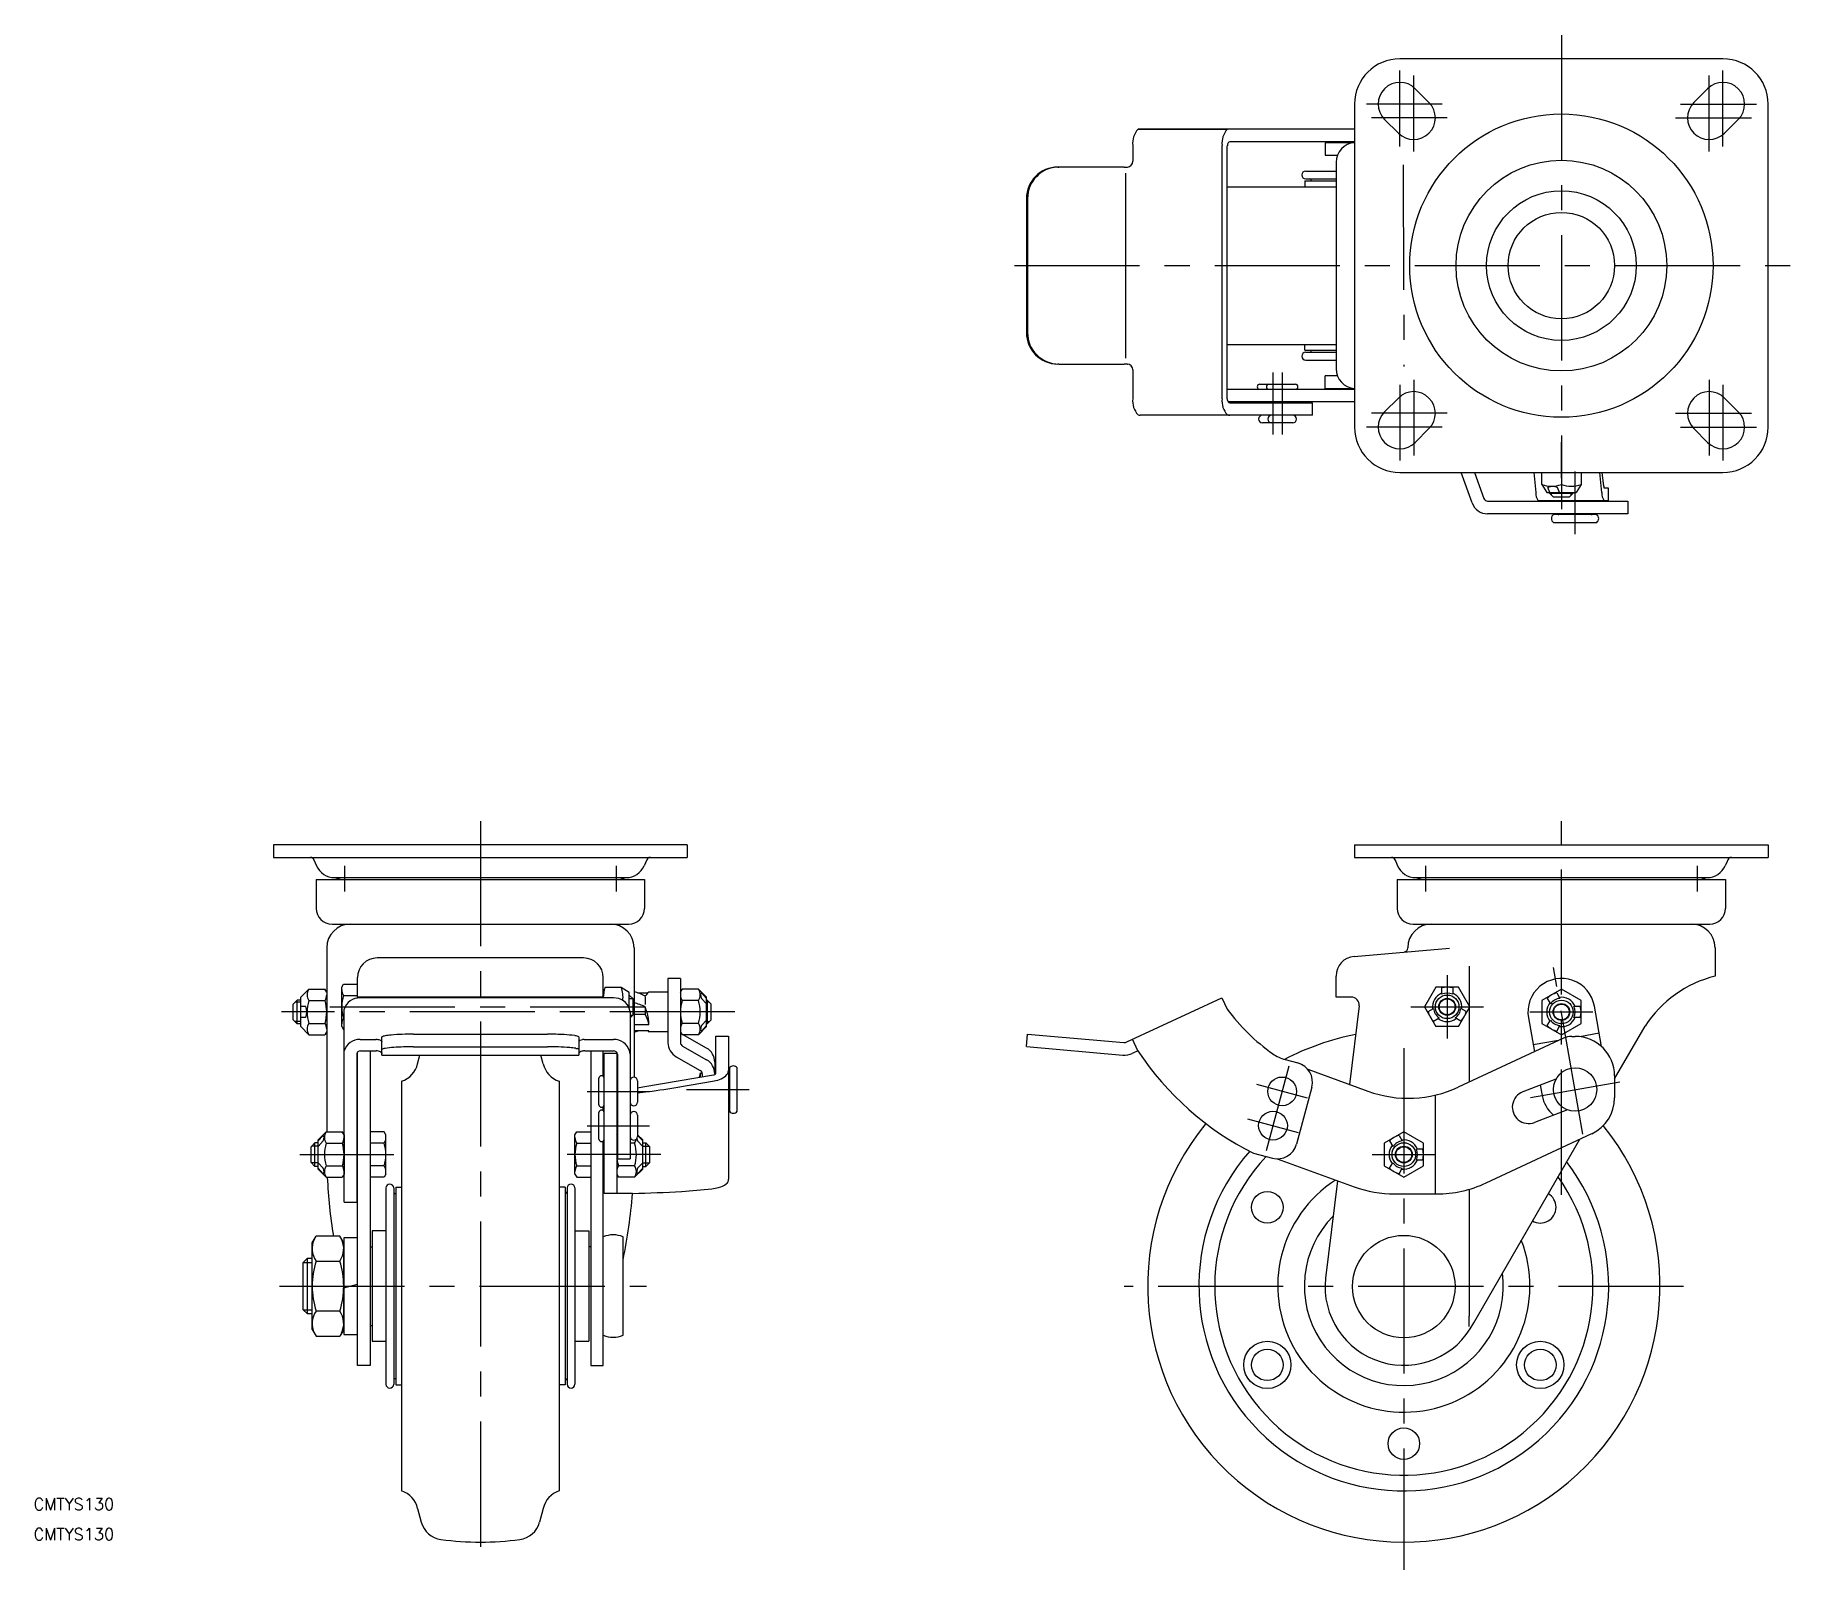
# Model space of a CAD drawing. Extents: x -113 to 333, y -72 to 318.
import ezdxf

# ---------------------------------------------------------------- set-up
doc = ezdxf.new("R2010")
doc.units = 0
doc.linetypes.add('CENTER', pattern=[50.8, 31.75, -6.35, 6.35, -6.35])
doc.layers.get('0').update_dxf_attribs({"linetype": 'CONTINUOUS'})
doc.layers.add('CENTER', color=1, linetype='CENTER')
doc.styles.get("Standard").update_dxf_attribs({"font": 'txt.shx', "height": 3, "bigfont": 'bigfont.shx'})

# ---------------------------------------------------------------- blocks, each defined once
blk = doc.blocks.new('*U12')
at = {"color": 7, "linetype": 'CONTINUOUS'}
blk.add_text('CMTYS130', height=3, dxfattribs=at).set_placement((-113.41, -56.86))
blk = doc.blocks.new('*U13')
at = {"color": 7, "linetype": 'CONTINUOUS'}
blk.add_text('CMTYS130', height=3, dxfattribs=at).set_placement((-113.41, -64.49))

msp = doc.modelspace()

# ---------------------------------------------------------------- linework, layer by layer
at = {"color": 7, "linetype": 'CONTINUOUS'}
for p, q in [((315.4, 311.54), (233.4, 311.54)), ((240.79, 300.43), (237.29, 303.93)), ((308.01, 300.43), (311.51, 303.93)), ((221.9, 300.04), (221.9, 218.04)), ((326.9, 218.04), (326.9, 300.04)), ((229.51, 296.15), (233.01, 292.65)), ((315.79, 292.65), (319.29, 296.15)), ((221.9, 293.64), (166.94, 293.64)), ((166.94, 293.64), (189.6, 293.64)), ((221.9, 290.44), (190.21, 290.44)), ((214.4, 290.24), (214.4, 287.04)), ((221.9, 290.24), (214.4, 290.24)), ((165.59, 289.56), (165.59, 285.54)), ((188.25, 225.24), (188.25, 289.56)), ((189.6, 225.24), (189.6, 289.44)), ((214.4, 287.04), (217.54, 287.04)), ((146.56, 284.04), (146.84, 284.04)), ((163.38, 284.04), (146.84, 284.04)), ((163.38, 284.04), (164.14, 284.04)), ((163.78, 282.54), (163.78, 235.54)), ((164.14, 284.04), (164.23, 284.04)), ((209.5, 283.04), (217.2, 283.04)), ((209.5, 281.04), (217.2, 281.04)), ((217.2, 285.24), (217.2, 232.84)), ((189.6, 279.04), (217.2, 279.04)), ((209.3, 280.54), (217.2, 280.54)), ((209.3, 280.54), (209.3, 279.04)), ((138.59, 276.04), (138.59, 242.04)), ((138.87, 276.04), (138.87, 242.04)), ((189.6, 239.04), (217.2, 239.04)), ((209.3, 237.54), (209.3, 239.04)), ((209.3, 237.54), (217.2, 237.54)), ((209.5, 237.04), (217.2, 237.04)), ((146.84, 234.04), (146.56, 234.04)), ((146.84, 234.04), (163.38, 234.04)), ((164.14, 234.04), (163.38, 234.04)), ((164.14, 234.04), (164.23, 234.04)), ((165.59, 232.54), (165.59, 225.24)), ((209.5, 235.04), (217.2, 235.04)), ((189.6, 227.64), (221.9, 227.64)), ((197.84, 228.94), (206.87, 228.94)), ((217.54, 231.04), (214.4, 231.04)), ((214.4, 227.84), (214.4, 231.04)), ((214.4, 227.84), (221.9, 227.84)), ((221.9, 224.44), (189.84, 224.44)), ((190.21, 224.24), (211.23, 224.24)), ((199.19, 224.44), (199.19, 224.24)), ((201.52, 224.44), (201.52, 224.24)), ((205.52, 224.44), (205.52, 224.24)), ((211.23, 221.04), (211.23, 224.24)), ((233.01, 225.43), (229.51, 221.93)), ((315.79, 225.43), (319.29, 221.93)), ((211.23, 221.04), (167.5, 221.04)), ((206.22, 219.14), (198.49, 219.14)), ((240.79, 217.65), (237.29, 214.15)), ((308.01, 217.65), (311.51, 214.15)), ((233.4, 206.54), (315.4, 206.54)), ((251.73, 198.8), (248.92, 206.54)), ((252.32, 206.54), (254.74, 199.9)), ((267.4, 206.54), (267.91, 201.44)), ((269.4, 203.49), (269.4, 206.54)), ((274.4, 206.54), (274.4, 203.49)), ((279.4, 206.54), (279.4, 203.49)), ((284.65, 201.44), (284.14, 206.54)), ((285.13, 203.04), (284.78, 206.54)), ((269.4, 203.49), (270.67, 201.44)), ((270.67, 201.44), (278.13, 201.44)), ((271.46, 201.44), (270.94, 202.74)), ((271.4, 201.24), (271.4, 201.44)), ((271.4, 201.24), (272.4, 200.24)), ((271.4, 201.24), (277.4, 201.24)), ((273.89, 201.44), (273.38, 202.74)), ((276.4, 200.24), (277.4, 201.24)), ((277.4, 201.24), (277.4, 201.44)), ((279.4, 203.49), (278.13, 201.44)), ((286.37, 202.54), (285.28, 202.54)), ((286.37, 199.34), (286.37, 202.54)), ((255.68, 199.24), (291.24, 199.24)), ((286.37, 199.34), (268.54, 199.34)), ((276.4, 200.24), (272.4, 200.24)), ((273.87, 199.34), (273.87, 199.24)), ((281.87, 199.34), (281.87, 199.24)), ((291.24, 199.24), (291.24, 196.04)), ((291.24, 196.04), (255.68, 196.04)), ((283.37, 195.84), (272.37, 195.84)), ((272.37, 193.84), (283.37, 193.84)), ((52.5, 112), (-52.5, 112)), ((-52.5, 112), (-52.5, 108.8)), ((52.5, 112), (52.5, 108.8)), ((221.9, 112), (326.9, 112)), ((221.9, 112), (221.9, 108.8)), ((326.9, 112), (326.9, 108.8)), ((-52.5, 108.8), (52.5, 108.8)), ((-42.24, 108.2), (-41.58, 106.7)), ((42.24, 108.2), (41.58, 106.7)), ((221.9, 108.8), (326.9, 108.8)), ((232.16, 108.2), (232.34, 107.8)), ((232.34, 107.8), (232.82, 106.7)), ((316.46, 107.8), (315.98, 106.7)), ((316.64, 108.2), (316.46, 107.8)), ((-41.66, 103.18), (-41.66, 95.88)), ((-41.66, 103.18), (41.66, 103.18)), ((-37, 103.7), (37, 103.7)), ((41.66, 103.18), (41.66, 95.88)), ((232.74, 103.18), (232.74, 95.88)), ((232.74, 103.18), (316.06, 103.18)), ((237.4, 103.7), (311.4, 103.7)), ((316.06, 103.18), (316.06, 95.88)), ((-37.66, 91.88), (37.66, 91.88)), ((236.74, 91.88), (312.06, 91.88)), ((-39, 85.88), (-39, 39.15)), ((39, 85.88), (39, 53.04)), ((221.76, 83.69), (246.02, 85.81)), ((235.4, 85.8), (235.4, 85.88)), ((313.4, 85.88), (313.4, 78.68)), ((26.2, 83.29), (-26.2, 83.29)), ((251, 81.24), (251, 71.18)), ((-35.2, 75.88), (-34.75, 76.65)), ((-35.2, 65.88), (-35.2, 75.88)), ((-34.75, 76.65), (-31.2, 76.65)), ((-31.2, 73.12), (-31.2, 78.29)), ((31.2, 73.16), (31.2, 78.29)), ((31.65, 75.88), (35.75, 75.88)), ((35.75, 75.88), (37.8, 74.61)), ((50.8, 78.08), (47.6, 78.08)), ((47.6, 78.08), (47.6, 61.78)), ((50.8, 78.08), (50.8, 61.78)), ((217.2, 73.36), (217.2, 78.71)), ((242.51, 75.88), (239.63, 70.88)), ((248.29, 75.88), (242.51, 75.88)), ((251.17, 70.88), (248.29, 75.88)), ((-47.5, 71.58), (-46.5, 72.58)), ((-47.5, 67.58), (-47.5, 71.58)), ((-45.6, 72.58), (-46.5, 72.58)), ((-46.5, 66.58), (-46.5, 72.58)), ((-45.6, 73.31), (-43.55, 75.35)), ((-45.6, 65.85), (-45.6, 73.31)), ((-43.55, 75.35), (-39.45, 75.35)), ((-43.55, 72.47), (-39.45, 72.47)), ((-39, 74.58), (-39.45, 75.35)), ((-34.75, 73.77), (-31.2, 73.77)), ((31.2, 73.36), (-31.2, 73.36)), ((33.8, 73.16), (-30.52, 73.16)), ((-28, 73.36), (-28, 73.16)), ((-15, 73.36), (-15, 73.16)), ((15, 73.36), (15, 73.16)), ((28, 73.36), (28, 73.16)), ((31.2, 73.16), (31.2, 73.38)), ((37.8, 70.49), (37.8, 74.61)), ((37.8, 73.88), (38.8, 72.88)), ((37.8, 71.58), (37.8, 73.88)), ((38.8, 68.88), (38.8, 72.88)), ((42.49, 74.38), (40.07, 74.38)), ((41.8, 73.47), (41.8, 71.47)), ((47.6, 74.58), (42.66, 74.58)), ((50.8, 74.58), (51.25, 75.35)), ((55.35, 75.35), (51.25, 75.35)), ((55.35, 72.47), (51.25, 72.47)), ((57.4, 73.31), (55.35, 75.35)), ((56.1, 74.44), (57.4, 73.04)), ((56.1, 73.04), (57.4, 71.64)), ((57.4, 65.85), (57.4, 73.31)), ((57.6, 72.58), (57.4, 72.58)), ((57.6, 72.58), (57.6, 66.58)), ((57.6, 72.58), (58.6, 71.58)), ((58.6, 67.58), (58.6, 71.58)), ((164.12, 61.97), (188.23, 73.21)), ((188.23, 73.21), (189.58, 70.31)), ((221.05, 73.36), (217.2, 73.36)), ((244, 75.68), (244, 74.06)), ((246.8, 75.68), (246.8, 74.06)), ((274.4, 75.35), (269.4, 72.47)), ((269.4, 72.47), (269.4, 66.69)), ((270.79, 73.04), (271.6, 71.64)), ((273.21, 74.44), (274.02, 73.04)), ((279.4, 72.47), (274.4, 75.35)), ((279.4, 66.69), (279.4, 72.47)), ((-47.5, 67.58), (-46.5, 66.58)), ((-44.3, 70.98), (-45.6, 70.98)), ((-44.3, 68.18), (-45.6, 68.18)), ((-34.75, 67.99), (-34.6, 67.99)), ((-34.6, 21.29), (-34.6, 70.26)), ((38, 69.44), (38, 32.26)), ((38, 68.08), (38.8, 68.88)), ((41.8, 68.94), (39, 68.94)), ((41.8, 70.83), (41.8, 68.94)), ((56.1, 66.12), (57.4, 67.52)), ((58.6, 67.58), (57.6, 66.58)), ((223.04, 71.14), (220.58, 51.18)), ((239.63, 70.88), (242.51, 65.88)), ((240.54, 69.69), (241.94, 70.5)), ((241.94, 67.27), (243.34, 68.08)), ((248.86, 67.27), (247.46, 68.08)), ((248.29, 65.88), (251.17, 70.88)), ((250.26, 69.69), (248.86, 70.5)), ((251, 70.58), (251, 51.77)), ((266.03, 68.1), (267.55, 59.49)), ((270.79, 66.12), (271.6, 67.52)), ((279.2, 70.98), (277.58, 70.98)), ((279.2, 68.18), (277.58, 68.18)), ((284.58, 60.83), (282.77, 71.06)), ((-45.6, 66.58), (-46.5, 66.58)), ((-45.6, 65.85), (-43.55, 63.81)), ((-43.55, 66.69), (-39.45, 66.69)), ((-43.55, 63.81), (-39.45, 63.81)), ((-39, 64.58), (-39.45, 63.81)), ((-35.2, 65.88), (-34.75, 65.11)), ((-34.75, 65.11), (-34.6, 65.11)), ((-30.52, 62.59), (-26.5, 62.59)), ((-24.95, 63.31), (-25, 63.23)), ((-25, 60.04), (-25, 63.23)), ((-24.8, 63.38), (-24.95, 63.31)), ((-24.68, 63.42), (-24.8, 63.38)), ((-17, 63.92), (17, 63.92)), ((24.8, 63.38), (24.55, 63.46)), ((24.95, 63.31), (24.8, 63.38)), ((25, 63.23), (24.95, 63.31)), ((25, 63.23), (25, 60.04)), ((26.35, 62.59), (26.5, 62.59)), ((26.5, 62.59), (33.8, 62.59)), ((42.78, 66.28), (39, 66.28)), ((42.78, 64.78), (39, 64.78)), ((42.69, 64.58), (47.6, 64.58)), ((50.8, 64.58), (51.25, 63.81)), ((55.35, 66.69), (51.25, 66.69)), ((55.35, 63.81), (51.25, 63.81)), ((57.4, 60.41), (51.3, 63.88)), ((57.4, 65.85), (55.35, 63.81)), ((56.1, 64.72), (57.4, 66.12)), ((57.6, 66.58), (57.4, 66.58)), ((59.8, 63.47), (63, 63.47)), ((59.8, 54.04), (59.8, 63.47)), ((63, 63.47), (63, 27.1)), ((138.58, 60.79), (138.85, 63.98)), ((138.85, 63.98), (163.36, 61.83)), ((166.92, 59.74), (165.57, 62.64)), ((248.29, 65.88), (242.51, 65.88)), ((274.9, 62.91), (248.22, 50.47)), ((269.4, 66.69), (274.4, 63.81)), ((273.21, 64.72), (274.02, 66.12)), ((274.4, 63.81), (279.4, 66.69)), ((277.01, 63.38), (277.9, 63.38)), ((283.99, 64.16), (279.12, 63.3)), ((287.9, 52.58), (295.64, 65.99)), ((-31.4, 58.85), (-31.4, 21.29)), ((-31.2, -20.12), (-31.2, 59.36)), ((-30.4, 59.69), (-26.5, 59.69)), ((-28, 59.69), (-28, -20.12)), ((-25.44, 62.41), (-25.25, 62.31)), ((-25.35, 59.46), (-25.25, 59.41)), ((-25.25, 62.31), (-25.11, 62.2)), ((-25.25, 59.41), (-25.11, 59.3)), ((-25.11, 62.2), (-25.03, 62.08)), ((-25.11, 59.3), (-25.03, 59.18)), ((-25.03, 62.08), (-25, 61.96)), ((-25.03, 59.18), (-25, 59.06)), ((-25, 58.59), (-25, 60.04)), ((-25, 58.58), (-25, 58.59)), ((-25, 58.58), (25, 58.58)), ((-17, 60.74), (17, 60.74)), ((-15.95, 56.42), (-15.37, 58.58)), ((15.95, 56.42), (15.37, 58.58)), ((24.21, 60.34), (24.55, 60.27)), ((24.8, 60.19), (24.55, 60.27)), ((24.95, 60.12), (24.8, 60.19)), ((25, 60.04), (24.95, 60.12)), ((25, 61.96), (25.03, 62.08)), ((25, 60.04), (25, 58.59)), ((25, 59.06), (25.03, 59.18)), ((25, 58.59), (25, 58.58)), ((25.03, 62.08), (25.11, 62.2)), ((25.03, 59.18), (25.11, 59.3)), ((25.11, 62.2), (25.25, 62.31)), ((25.11, 59.3), (25.25, 59.41)), ((26.5, 59.69), (33.8, 59.69)), ((28, 59.69), (28, -20.12)), ((31.2, 53.21), (31.2, 59.69)), ((31.4, 23.48), (31.4, 59.04)), ((34.6, 59.04), (31.4, 59.04)), ((34.6, 59.04), (34.6, 23.48)), ((34.8, 58.85), (34.8, 32.26)), ((49.7, 58.2), (55.8, 54.73)), ((51.3, 60.93), (57.4, 57.46)), ((138.58, 60.79), (163.08, 58.64)), ((166.92, 59.74), (165.48, 59.07)), ((273.68, 62.35), (267.25, 61.21)), ((41.23, 50.57), (59.14, 53.61)), ((55.8, 54.1), (56.3, 53.88)), ((55.8, 54.1), (55.8, 53.04)), ((56.3, 53.88), (56.3, 53.12)), ((59.5, 56.83), (59.5, 53.71)), ((59.5, 53.88), (59.74, 53.88)), ((63.2, 55.38), (63.2, 44.38)), ((65.2, 44.38), (65.2, 55.38)), ((204.29, 57.49), (207.5, 56.63)), ((210.04, 55.02), (225.28, 49.47)), ((-20, 52), (-20, -52)), ((20, 52), (20, -52)), ((30.1, 46.04), (30.1, 52.74)), ((34.6, 51.39), (34.8, 51.39)), ((39.9, 52.09), (39.9, 46.69)), ((39.9, 50.35), (41.23, 50.57)), ((39.9, 49.07), (42.57, 49.39)), ((50.58, 50.57), (58.92, 51.98)), ((211.04, 50.51), (207.16, 36.02)), ((273.02, 52.49), (264.62, 49.3)), ((269.05, 50.98), (269.5, 48.41)), ((287.9, 53.38), (287.9, 47.75)), ((31.2, 44.5), (31.2, 45.57)), ((34.6, 47.39), (34.8, 47.39)), ((242.4, 23.38), (242.4, 48.32)), ((275.97, 44.73), (267.56, 41.54)), ((30.1, 37.33), (30.1, 44.03)), ((34.6, 42.68), (34.8, 42.68)), ((39.9, 43.38), (39.9, 37.98)), ((-42, 36.38), (-43, 35.38)), ((-42, 30.38), (-42, 36.38)), ((-41.2, 36.38), (-42, 36.38)), ((-41.2, 37.11), (-39.15, 39.15)), ((-39.9, 38.24), (-41.2, 36.84)), ((-41.2, 29.65), (-41.2, 37.11)), ((-39.9, 36.84), (-41.2, 35.44)), ((-39.15, 39.15), (-35.05, 39.15)), ((-39.15, 36.27), (-35.05, 36.27)), ((-34.6, 38.38), (-35.05, 39.15)), ((-34.6, 38.38), (-34.6, 28.38)), ((-31.4, 36.38), (-31.2, 36.38)), ((-24.45, 39.15), (-28, 39.15)), ((-24.45, 36.27), (-28, 36.27)), ((-24, 38.38), (-24.45, 39.15)), ((-24, 28.38), (-24, 38.38)), ((24, 38.38), (24.45, 39.15)), ((24, 28.38), (24, 38.38)), ((24.45, 39.15), (28, 39.15)), ((24.45, 36.27), (28, 36.27)), ((31.2, -20.12), (31.2, 36.86)), ((31.2, 36.38), (31.4, 36.38)), ((34.6, 38.38), (34.77, 38.68)), ((34.6, 38.68), (34.8, 38.68)), ((34.6, 38.38), (34.6, 28.38)), ((39.15, 36.27), (38, 36.27)), ((41.2, 37.11), (39.9, 38.41)), ((39.9, 38.24), (41.2, 36.84)), ((39.9, 36.84), (41.2, 35.44)), ((41.2, 29.65), (41.2, 37.11)), ((41.2, 36.38), (42, 36.38)), ((42, 30.38), (42, 36.38)), ((42, 36.38), (43, 35.38)), ((234.4, 39.15), (229.4, 36.27)), ((229.4, 36.27), (229.4, 30.49)), ((230.79, 36.84), (231.6, 35.44)), ((233.21, 38.24), (234.02, 36.84)), ((239.4, 36.27), (234.4, 39.15)), ((239.4, 30.49), (239.4, 36.27)), ((252.15, -9.33), (279.05, 37.25)), ((255.33, 26.19), (282.13, 38.69)), ((-43, 31.38), (-43, 35.38)), ((-42, 30.38), (-43, 31.38)), ((-39.9, 29.92), (-41.2, 31.32)), ((34.8, 32.26), (38, 32.26)), ((39.9, 29.92), (41.2, 31.32)), ((42, 30.38), (43, 31.38)), ((43, 31.38), (43, 35.38)), ((196.2, 33.78), (201.03, 32.49)), ((202.24, 32.32), (221.82, 25.19)), ((230.79, 29.92), (231.6, 31.32)), ((239.2, 34.78), (237.58, 34.78)), ((239.2, 31.98), (237.58, 31.98)), ((-41.2, 30.38), (-42, 30.38)), ((-39.9, 28.52), (-41.2, 29.92)), ((-41.2, 29.65), (-39.15, 27.61)), ((-39.15, 30.49), (-35.05, 30.49)), ((-39.15, 27.61), (-35.05, 27.61)), ((-34.6, 28.38), (-35.05, 27.61)), ((-31.4, 30.38), (-31.2, 30.38)), ((-24.45, 30.49), (-28, 30.49)), ((-24.45, 27.61), (-28, 27.61)), ((-24, 28.38), (-24.45, 27.61)), ((24, 28.38), (24.45, 27.61)), ((24.45, 30.49), (28, 30.49)), ((24.45, 27.61), (28, 27.61)), ((31.2, 30.38), (31.4, 30.38)), ((34.6, 28.38), (35.05, 27.61)), ((39.15, 30.49), (35.05, 30.49)), ((39.15, 27.61), (35.05, 27.61)), ((41.2, 29.65), (39.15, 27.61)), ((39.9, 28.52), (41.2, 29.92)), ((41.2, 30.38), (42, 30.38)), ((229.4, 30.49), (234.4, 27.61)), ((233.21, 28.52), (234.02, 29.92)), ((234.4, 27.61), (239.4, 30.49)), ((-24, 24.9), (-24, -24.9)), ((-22, 24.9), (-22, -24.9)), ((-21.5, 25.1), (-21.5, -25.1)), ((-21.5, 25.1), (-20, 25.1)), ((21.5, 25.1), (20, 25.1)), ((21.5, 25.1), (21.5, -25.1)), ((22, 24.9), (22, -24.9)), ((24, 24.9), (24, -24.9)), ((36.21, 23.48), (31.4, 23.48)), ((38.61, 23.5), (36.21, 23.48)), ((217.56, 26.74), (214.52, 2.02)), ((232.08, 23.38), (242.65, 23.38)), ((251, 24.57), (251, -7.65)), ((-34.6, 21.29), (-31.4, 21.29)), ((-27.5, 14), (-27.5, -14)), ((-24, 14), (-27.5, 14)), ((24, 14), (27.5, 14)), ((27.5, 14), (27.5, -14)), ((-42.7, 11), (-41.72, 12.7)), ((-42.7, -11), (-42.7, 11)), ((-35.68, 12.7), (-41.72, 12.7)), ((-34.7, 11), (-35.68, 12.7)), ((-31.2, 12.25), (-34.7, 12.25)), ((-34.7, 12.25), (-34.7, -12.25)), ((-34.7, -11), (-34.7, 11)), ((-28, 10), (-27.5, 10)), ((28, 10), (27.5, 10)), ((36.2, -12.5), (36.2, 12.5)), ((-45, 6), (-44, 7)), ((-45, -6), (-45, 6)), ((-42.7, 7), (-44, 7)), ((-44, 7), (-44, -7)), ((-41.72, 6.35), (-35.68, 6.35)), ((-34.7, -0.47), (-31.2, 0.47)), ((-44, -7), (-45, -6)), ((-44, -7), (-42.7, -7)), ((-35.68, -6.35), (-41.72, -6.35)), ((251, -10.3), (251, -7.65)), ((-42.7, -11), (-41.72, -12.7)), ((-41.72, -12.7), (-35.68, -12.7)), ((-34.7, -11), (-35.68, -12.7)), ((-34.7, -12.25), (-31.2, -12.25)), ((-28, -10), (-27.5, -10)), ((-27.5, -14), (-24, -14)), ((24, -14), (27.5, -14)), ((-28, -20.12), (-31.2, -20.12)), ((28, -20.12), (31.2, -20.12)), ((-21.5, -25.1), (-20, -25.1)), ((21.5, -25.1), (20, -25.1)), ((-15.95, -56.42), (-15, -59.94)), ((15.95, -56.42), (15, -59.94))]:
    msp.add_line(p, q, dxfattribs=at)
at = {"color": 3, "linetype": 'CONTINUOUS'}
for p, q in [((271.9, 200.74), (271.9, 201.44)), ((276.9, 200.74), (276.9, 201.44)), ((-45.6, 72.04), (-47.04, 72.04)), ((37.8, 73.01), (38.67, 73.01)), ((58.1, 72.08), (57.4, 72.08)), ((-45.6, 67.12), (-47.04, 67.12)), ((38, 68.75), (38.67, 68.75)), ((58.1, 67.08), (57.4, 67.08)), ((-41.2, 35.51), (-42.87, 35.51)), ((-41.2, 31.25), (-42.87, 31.25)), ((41.2, 35.51), (42.87, 35.51)), ((41.2, 31.25), (42.87, 31.25)), ((-45, 6), (-42.7, 6)), ((-45, -6), (-42.7, -6))]:
    msp.add_line(p, q, dxfattribs=at)
at = {"color": 7, "linetype": 'CONTINUOUS'}
for centre, radius in [((274.4, 259.04), 38.5), ((274.4, 259.04), 26.75), ((274.4, 259.04), 19), ((274.4, 259.04), 13.5), ((245.4, 70.88), 3), ((245.4, 70.88), 2), ((274.4, 69.58), 3), ((274.4, 69.58), 2), ((277.87, 49.89), 5.5), ((203.51, 49.42), 3.65), ((201.19, 40.73), 3.65), ((234.4, 33.38), 3), ((234.4, 33.38), 2), ((199.76, 20), 4), ((234.4, -0.12), 13), ((199.76, -20), 6), ((199.76, -20), 4), ((269.04, -20), 6), ((269.04, -20), 4), ((234.4, -40), 4)]:
    msp.add_circle(centre, radius, dxfattribs=at)
at = {"color": 3, "linetype": 'CONTINUOUS'}
for centre in [(245.4, 70.88), (274.4, 69.58), (234.4, 33.38)]:
    msp.add_circle(centre, 2.13, dxfattribs=at)
at = {"color": 7, "linetype": 'CONTINUOUS'}
for centre, radius, start, end in [((233.4, 300.04), 11.5, 90, 180), ((315.4, 300.04), 11.5, 0, 90), ((233.4, 300.04), 5.5, 45, 225), ((315.4, 300.04), 5.5, 315, 135), ((236.9, 296.54), 5.5, 225, 45), ((311.9, 296.54), 5.5, 135, 315), ((170.63, 290.16), 5.07, 136.5987, 186.7176), ((193.29, 290.16), 5.07, 136.5987, 186.7176), ((190.84, 289.51), 1.24, 144.1276, 182.9549), ((190.22, 289.99), 0.453, 90.4891, 147.6484), ((222.2, 285.24), 5, 93.4398, 180), ((164.16, 285.47), 1.43, 272.9521, 2.6753), ((146.58, 276.06), 7.98, 90.1094, 180.109), ((146.86, 276.06), 7.98, 90.1094, 180.109), ((209.5, 282.04), 1, 90, 270), ((210.4, 280.54), 0.5, 0, 90), ((146.58, 242.03), 7.98, 179.891, 269.8906), ((146.86, 242.03), 7.98, 179.891, 269.8906), ((209.5, 236.04), 1, 90, 270), ((210.4, 237.54), 0.5, 270, 360), ((164.16, 232.61), 1.43, 357.3247, 87.0479), ((222.2, 232.84), 5, 180, 266.5602), ((197.84, 228.29), 0.65, 90, 270), ((200.17, 228.29), 0.65, 90, 270), ((206.87, 228.29), 0.65, 270, 90), ((170.63, 224.65), 5.07, 173.2824, 223.4013), ((193.29, 224.65), 5.07, 173.2824, 223.4013), ((190.81, 225.17), 1.22, 176.7776, 216.9539), ((190.21, 224.68), 0.439, 212.9551, 270.1939), ((236.9, 221.54), 5.5, 315, 135), ((311.9, 221.54), 5.5, 45, 225), ((167.51, 222.42), 1.38, 245.8146, 269.8969), ((190.21, 222.65), 1.61, 247.6583, 270.0138), ((198.49, 220.09), 0.95, 90, 270), ((200.82, 220.09), 0.95, 90, 270), ((206.22, 220.09), 0.95, 270, 90), ((233.4, 218.04), 5.5, 135, 315), ((315.4, 218.04), 5.5, 225, 45), ((233.4, 218.04), 11.5, 180, 270), ((315.4, 218.04), 11.5, 270, 0), ((270.75, 201.15), 2.86, 174.1915, 219.2876), ((271.9, 210.21), 7.17, 249.5921, 290.4079), ((272.16, 199.15), 3.79, 71.2687, 108.7313), ((276.9, 210.21), 7.17, 249.5921, 290.4079), ((287.49, 201.15), 2.86, 174.1915, 219.2876), ((285.81, 202.97), 0.681, 174.1915, 219.2876), ((255.68, 200.24), 4.2, 200, 270), ((255.68, 200.24), 1, 200, 270), ((273.12, 194.84), 1.25, 126.8699, 233.1301), ((273.57, 196.14), 0.3, 270, 340.5288), ((282.17, 196.14), 0.3, 180, 199.4712), ((282.17, 196.14), 0.3, 199.4712, 270), ((282.62, 194.84), 1.25, 306.8699, 53.1301), ((-43.15, 107.8), 1, 23.6, 90), ((43.15, 107.8), 1, 90, 156.4), ((231.25, 107.8), 1, 23.6, 90), ((317.55, 107.8), 1, 90, 156.4), ((-37, 108.7), 5, 203.6, 270), ((-34.5, 98.94), 4.76, 90, 117.0316), ((34.5, 98.94), 4.76, 62.9684, 90), ((37, 108.7), 5, 270, 336.4), ((237.4, 108.7), 5, 203.6, 270), ((239.9, 98.94), 4.76, 90, 117.0316), ((308.9, 98.94), 4.76, 62.9684, 90), ((311.4, 108.7), 5, 270, 336.4), ((-37.66, 95.88), 4, 180, 270), ((37.66, 95.88), 4, 270, 0), ((236.74, 95.88), 4, 180, 270), ((312.06, 95.88), 4, 270, 0), ((-33, 85.88), 6, 90, 180), ((33, 85.88), 6, 0, 90), ((241.4, 85.88), 6, 90, 180), ((307.4, 85.88), 6, 0, 90), ((234.4, 85.8), 1, 275, 0), ((-26.2, 78.29), 5, 90, 180), ((26.2, 78.29), 5, 0, 90), ((222.2, 78.71), 5, 95, 180), ((38.37, 73.38), 7.17, 159.5921, 181.785), ((29.03, 73.38), 7.17, 353.0623, 20.4079), ((245.4, 70.88), 5, 73.7398, 106.2602), ((274.4, 69.58), 8.5, 10, 190), ((320.77, 49.6), 30, 104.2271, 146.8901), ((-41.44, 73.91), 2.56, 145.6158, 214.3842), ((-34.45, 69.58), 9.55, 162.412, 197.588), ((-41.56, 73.91), 2.56, 25.6158, 34.3842), ((-41.56, 73.91), 2.56, 325.6158, 0.0028), ((-48.55, 69.58), 9.55, 342.412, 17.588), ((-32.64, 75.21), 2.56, 179.9972, 214.3842), ((-25.65, 70.88), 9.55, 162.412, 197.588), ((-30.65, 69.02), 4.14, 88.2136, 162.6095), ((33.93, 69.02), 4.14, 17.3905, 91.7864), ((37.43, 66.27), 8.54, 59.3405, 79.3822), ((37.4, 63.42), 8.61, 59.3919, 79.271), ((41.45, 74.58), 0.942, 295.3793, 325.609), ((29.32, 84.34), 16.51, 321.4305, 323.3847), ((42.8, 74.36), 0.257, 122.7324, 149.7581), ((53.36, 73.91), 2.56, 179.9972, 214.3842), ((60.35, 69.58), 9.55, 162.412, 197.588), ((53.36, 73.91), 2.56, 145.6158, 154.3842), ((53.24, 73.91), 2.56, 325.6158, 34.3842), ((46.25, 69.58), 9.55, 342.412, 17.588), ((56.69, 73.91), 0.794, 138.421, 180), ((57.91, 73.91), 2.01, 180, 205.8012), ((221.05, 71.36), 2, 353.85, 90), ((245.4, 70.88), 3.73, 112.0642, 187.9358), ((245.4, 70.88), 3.48, 66.2557, 113.7443), ((245.4, 70.88), 3.73, 352.0642, 67.9358), ((274.4, 69.58), 3.73, 142.0642, 217.9358), ((274.4, 69.58), 5, 103.7398, 136.2602), ((274.4, 69.58), 3.48, 96.2557, 143.7443), ((274.4, 69.58), 3.73, 22.0642, 97.9358), ((-49.1, 69.58), 5, 343.7398, 16.2602), ((-32.64, 66.55), 2.56, 145.6158, 180.0028), ((35.15, 69.44), 2.85, 0.0599, 16.7394), ((36.8, 65.58), 6.02, 6.7136, 33.9151), ((-134.83, 6.58), 187.99, 19.5657, 19.9658), ((30.65, 66.14), 12.13, 0.6602, 16.2443), ((229.92, 99.85), 50, 216.2195, 234.8312), ((245.4, 70.88), 5, 193.7398, 226.2602), ((245.4, 70.88), 3.48, 186.2557, 233.7443), ((245.4, 70.88), 3.73, 232.0642, 307.9358), ((245.4, 70.88), 3.48, 306.2557, 353.7443), ((245.4, 70.88), 5, 313.7398, 346.2602), ((274.4, 69.58), 3.48, 216.2557, 263.7443), ((274.4, 69.58), 3.73, 262.0642, 337.9358), ((274.4, 69.58), 3.48, 336.2557, 23.7443), ((274.4, 69.58), 5, 343.7398, 16.2602), ((-41.44, 65.25), 2.56, 145.6158, 214.3842), ((-41.56, 65.25), 2.56, 359.9972, 34.3842), ((-30.65, 58.45), 4.14, 88.2136, 162.6095), ((-26.46, 59.71), 2.88, 69.2978, 90.8436), ((-22.95, 57.11), 6.54, 101.114, 105.3221), ((-20.98, 43.67), 20.12, 94.777, 99.2287), ((-17.4, -3.51), 67.44, 89.6622, 94.4729), ((17.04, -19.24), 83.17, 87.0949, 90.0284), ((19.94, 34.77), 29.08, 81.9942, 87.4074), ((22.39, 53.63), 10.06, 77.6181, 80.8662), ((26.28, 60.43), 2.14, 99.5596, 118.6969), ((26.62, 57.67), 4.93, 93.1299, 98.1304), ((33.93, 58.45), 4.14, 17.3905, 91.7864), ((37.09, 74.37), 10.04, 280.9481, 287.2584), ((44.13, 65.98), 2.02, 216.685, 221.7175), ((42.83, 64.82), 0.276, 219.658, 239.7342), ((42.69, 64.63), 0.0623, 302.2448, 345.2887), ((42.09, 64.82), 0.697, 343.3332, 356.9298), ((53.36, 65.25), 2.56, 145.6158, 180.0028), ((51.78, 64.73), 0.982, 180.1685, 240.594), ((53.24, 65.25), 2.56, 325.6158, 34.3842), ((57.91, 65.25), 2.01, 154.1988, 180), ((56.69, 65.25), 0.794, 180, 221.579), ((234.4, 0), 65, 100.873, 117.7335), ((274.4, 69.58), 5, 223.7398, 256.2602), ((277.01, 58.38), 5, 90, 115), ((277.9, 53.38), 10, 0, 90), ((-30.66, 58.86), 0.743, 124.3359, 180.4535), ((-30.42, 58.6), 1.09, 89.0843, 127.2788), ((-26.43, 57.06), 2.63, 65.6222, 91.4795), ((-24.84, 59.99), 0.171, 102.8625, 162.9589), ((-23.85, 57.78), 2.59, 97.8976, 113.2606), ((-20.72, 38.67), 21.95, 93.3212, 99.153), ((-17.19, -14.84), 75.57, 89.8548, 93.6388), ((17.28, -10.07), 70.81, 85.6417, 90.2232), ((20.98, 40.49), 20.12, 80.7713, 85.223), ((26.39, 57.21), 2.48, 94.2137, 117.324), ((364.74, -8069.91), 8136.64, 92.382488, 92.38455), ((33.87, 58.76), 0.937, 5.7011, 94.1281), ((34.99, 58.85), 3.01, 0.0345, 16.299), ((51.73, 61.79), 4.13, 180.1685, 240.594), ((51.78, 61.78), 0.982, 180.1685, 240.594), ((55.37, 56.82), 4.13, 0.1685, 60.594), ((163.49, 63.33), 4.7, 265, 295), ((163.49, 63.33), 1.5, 265, 295), ((229.6, 100.93), 75, 213.313, 243.5569), ((206.88, 67.15), 10, 234.8312, 255), ((-21.81, 57.72), 6, 287.5465, 347.5146), ((21.81, 57.72), 6, 192.4854, 252.4535), ((73.29, 49.88), 17.99, 166.4618, 170.0262), ((55.32, 53.87), 0.982, 0.1685, 60.594), ((55.37, 53.86), 4.13, 0.1685, 60.594), ((58.93, 54.99), 1.4, 278.7113, 294.023), ((59.21, 54.37), 0.72, 294.0132, 317.6464), ((59.57, 54.04), 0.233, 317.6037, 0.7237), ((61.19, 54.81), 1.81, 308.9038, 356.4337), ((62.9, 54.18), 0.3, 289.4712, 0), ((64.2, 54.63), 1.25, 36.8699, 143.1301), ((206.21, 51.8), 5, 345, 75), ((30.75, 52.74), 0.65, 0, 180), ((38.95, 52.09), 0.95, 0, 180), ((19.34, 235.35), 187.41, 277.1221, 279.5981), ((57.46, 60.93), 9.07, 279.2773, 290.6447), ((59.14, 57.05), 4.85, 288.2586, 311.1497), ((235.54, 77.66), 30, 250, 295), ((266.09, 45.42), 4.15, 110.8, 290.8), ((30.75, 46.04), 0.65, 180, 0), ((30.75, 44.03), 0.65, 0, 180), ((38.95, 46.69), 0.95, 180, 0), ((62.9, 45.58), 0.3, 0, 70.5288), ((277.87, 49.88), 8.5, 190, 229.9526), ((277.9, 47.75), 10, 295, 0), ((38.95, 43.38), 0.95, 0, 180), ((64.2, 45.13), 1.25, 216.8699, 323.1301), ((234.4, 0), 65, 140.6007, 38.8232), ((-40.49, 37.71), 0.794, 0, 41.579), ((-41.71, 37.71), 2.01, 334.1988, 0), ((-37.04, 37.71), 2.56, 145.6158, 214.3842), ((-30.05, 33.38), 9.55, 162.412, 197.588), ((-37.16, 37.71), 2.56, 25.6158, 34.3842), ((-37.16, 37.71), 2.56, 325.6158, 0.0028), ((-44.15, 33.38), 9.55, 342.412, 17.588), ((-26.56, 37.71), 2.56, 325.6158, 0.0028), ((-33.55, 33.38), 9.55, 342.412, 17.588), ((26.56, 37.71), 2.56, 179.9972, 214.3842), ((33.55, 33.38), 9.55, 162.412, 197.588), ((30.75, 37.33), 0.65, 180, 0), ((37.16, 37.71), 2.56, 179.9972, 202.8171), ((38.95, 37.98), 0.95, 180, 0), ((37.04, 37.71), 2.56, 325.6158, 349.6247), ((30.05, 33.38), 9.55, 342.412, 17.588), ((41.71, 37.71), 2.01, 188.2018, 205.8012), ((196.13, 45.18), 10, 234.4169, 243.6243), ((202.33, 37.32), 5, 255, 345), ((234.4, 33.38), 5, 103.7398, 136.2602), ((234.4, 33.38), 3.48, 96.2557, 143.7443), ((234.4, 33.38), 3.73, 22.0642, 97.9358), ((44.15, 33.38), 9.55, 168.2555, 197.588), ((234.4, 0), 52, 138.8025, 37.4041), ((234.4, 0), 48, 136.7185, 35.4021), ((234.4, 33.38), 3.73, 142.0642, 217.9358), ((234.4, 33.38), 3.48, 216.2557, 263.7443), ((234.4, 33.38), 3.73, 262.0642, 337.9358), ((234.4, 33.38), 3.48, 336.2557, 23.7443), ((234.4, 33.38), 5, 343.7398, 16.2602), ((-41.71, 29.05), 2.01, 0, 25.8012), ((-40.49, 29.05), 0.794, 318.421, 0), ((-37.04, 29.05), 2.56, 145.6158, 214.3842), ((91, 33.53), 130, 182.6132, 189.2211), ((-37.16, 29.05), 2.56, 359.9972, 34.3842), ((-26.56, 29.05), 2.56, 359.9972, 34.3842), ((26.56, 29.05), 2.56, 145.6158, 180.0028), ((37.16, 29.05), 2.56, 145.6158, 180.0028), ((37.04, 29.05), 2.56, 325.6158, 34.3842), ((41.71, 29.05), 2.01, 154.1988, 180), ((40.49, 29.05), 0.794, 180, 221.579), ((61.62, 27.06), 1.38, 304.9911, 1.805), ((234.4, 0), 32, 122.7556, 21.3639), ((234.4, 33.38), 5, 223.7398, 256.2602), ((-23, 24.9), 1, 0, 180), ((-21.5, 24), 0.5, 180, 270), ((21.5, 24), 0.5, 270, 0), ((23, 24.9), 1, 0, 180), ((-91, 33.53), 130, 348.0868, 355.5737), ((29.18, 385.62), 362.24, 271.4924, 273.4675), ((38.55, 211.35), 187.73, 273.8291, 276.1729), ((57.55, 36.17), 11.52, 275.9351, 284.6849), ((59.62, 29.4), 4.46, 280.9633, 308.7825), ((232.08, 53.38), 30, 250, 270), ((242.65, 53.38), 30, 270, 295), ((269.04, 20), 4, 239.7119, 60.2881), ((234.4, 0), 25.25, 135.34, 7.6945), ((-37.08, 9.53), 5.62, 154.3842, 214.3842), ((-40.32, 9.53), 5.62, 325.6158, 25.6158), ((33.7, 6.5), 6.5, 67.3801, 112.6199), ((-21.68, 0), 21.02, 162.412, 197.588), ((-55.72, 0), 21.02, 342.412, 17.588), ((234.4, -0.12), 20, 173.85, 332.57), ((-37.08, -9.53), 5.62, 145.6158, 205.6158), ((-40.32, -9.53), 5.62, 334.3842, 34.3842), ((33.7, -6.5), 6.5, 247.3801, 292.6199), ((-23, -24.9), 1, 180, 0), ((-21.5, -24), 0.5, 90, 180), ((21.5, -24), 0.5, 0, 90), ((23, -24.9), 1, 180, 0), ((-21.81, -57.72), 6, 12.4854, 72.4535), ((21.81, -57.72), 6, 107.5465, 167.5146), ((-9.21, -58.38), 6, 195, 262.3309), ((9.21, -58.38), 6, 277.6691, 345), ((0, 10), 75, 262.3309, 277.6691)]:
    msp.add_arc(centre, radius, start, end, dxfattribs=at)
at = {"layer": 'CENTER', "color": 1, "linetype": 'CENTER'}
for p, q in [((274.4, 317.54), (274.4, 197.24)), ((233.4, 289.3), (233.4, 308.54)), ((315.4, 289.3), (315.4, 308.54)), ((236.9, 288.04), (236.9, 307.28)), ((311.9, 288.04), (311.9, 307.28)), ((244.14, 300.04), (224.9, 300.04)), ((304.66, 300.04), (323.9, 300.04)), ((245.4, 296.54), (226.16, 296.54)), ((303.4, 296.54), (322.64, 296.54)), ((234.25, 284.64), (234.41, 233.44)), ((135.59, 259.04), (332.9, 259.04)), ((201.19, 231.94), (201.19, 216.14)), ((203.52, 231.94), (203.52, 216.14)), ((233.4, 228.78), (233.4, 209.54)), ((236.9, 230.04), (236.9, 210.8)), ((311.9, 230.04), (311.9, 210.8)), ((315.4, 228.78), (315.4, 209.54)), ((245.4, 221.54), (226.16, 221.54)), ((303.4, 221.54), (322.64, 221.54)), ((244.14, 218.04), (224.9, 218.04)), ((274.4, 205.04), (274.4, 214.24)), ((304.66, 218.04), (323.9, 218.04)), ((277.87, 190.84), (277.87, 206.74)), ((0, 118), (0, -71.12)), ((274.4, 23.2), (274.4, 118)), ((-34.5, 106.7), (-34.5, 100.18)), ((34.5, 106.7), (34.5, 100.18)), ((239.9, 106.7), (239.9, 100.18)), ((308.9, 106.7), (308.9, 100.18)), ((279.87, 38.56), (272.4, 80.91)), ((245.4, 78.88), (245.4, 62.88)), ((64.6, 69.58), (-50.5, 69.58)), ((-38.2, 70.88), (41.8, 70.88)), ((236.16, 70.88), (254.64, 70.88)), ((266.4, 69.58), (282.4, 69.58)), ((234.4, 60.36), (234.4, -72.04)), ((205.24, 55.84), (199.46, 34.3)), ((27.1, 49.39), (42.9, 49.39)), ((52.3, 49.88), (68.2, 49.88)), ((209.94, 47.7), (197.09, 51.14)), ((266.55, 47.89), (289.2, 51.88)), ((27.1, 40.68), (42.9, 40.68)), ((194.76, 42.45), (207.61, 39.01)), ((-45.8, 33.38), (-22, 33.38)), ((45.8, 33.38), (22, 33.38)), ((226.4, 33.38), (242.4, 33.38)), ((-51, 0), (42.2, 0)), ((305.4, -0.12), (163.4, -0.12))]:
    msp.add_line(p, q, dxfattribs=at)

# ---------------------------------------------------------------- block references
at = {"color": 7, "linetype": 'CONTINUOUS'}
for name in ['*U12', '*U13']:
    msp.add_blockref(name, (0, 0), dxfattribs=at)

doc.saveas('drawing.dxf')
